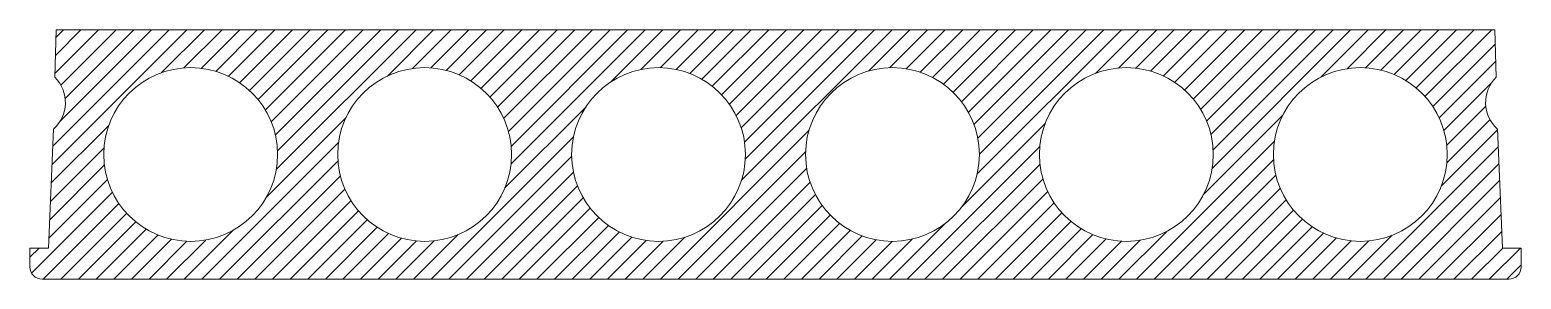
# Model space of a CAD drawing. Header units: metres. Extents: x 2 to 1198, y 0 to 200.
import ezdxf

# ---------------------------------------------------------------- set-up
doc = ezdxf.new("R2010")
doc.units = ezdxf.units.M
doc.layers.add('A-DETL-GENF', color=92, linetype='Continuous', lineweight=18)

# ---------------------------------------------------------------- blocks, each defined once
blk = doc.blocks.new('23 WAARDO kanaalplaat - KPV200-3540727-00_0 Basismaterialen')
at = {"layer": 'A-DETL-GENF', "lineweight": 5}
h = blk.add_hatch(dxfattribs=at)
h.set_pattern_fill('FP_128', color=256, style=0, pattern_type=2)
h.set_pattern_definition([(45, (13892.818, 7954.54), (-7.071068, 7.071068), [])])
h.paths.add_polyline_path([(928.4, 0), (1188, 0), (1190.6, 0.3), (1193, 1.3), (1195.1, 2.9), (1196.7, 5), (1197.7, 7.4), (1198, 10), (1198, 25), (1183, 25), (1179, 120.5), (1174.6, 125.4), (1171.5, 131.3), (1169.8, 137.7), (1169.6, 144.3), (1171, 150.8), (1173.8, 156.8), (1178, 162), (1177, 200), (23, 200), (22, 162), (26.2, 156.8), (29, 150.8), (30.4, 144.3), (30.2, 137.7), (28.5, 131.3), (25.4, 125.4), (21, 120.5), (17, 25), (2, 25), (2, 10), (2.3, 7.4), (3.3, 5), (4.9, 2.9), (7, 1.3), (9.4, 0.3), (12, 0), (689.6, 0)])
h.paths.add_polyline_path([(506.2, 30.3), (500.1, 30.6), (494.1, 31.4), (488.2, 32.7), (482.4, 34.5), (476.7, 36.9), (471.4, 39.6), (466.2, 42.9), (461.4, 46.6), (456.9, 50.7), (452.8, 55.2), (449.1, 60), (445.8, 65.2), (443.1, 70.5), (440.7, 76.2), (438.9, 82), (437.6, 87.8), (436.8, 93.9), (436.5, 100), (436.8, 106.1), (437.6, 112.2), (438.9, 118), (440.7, 123.8), (443.1, 129.5), (445.8, 134.8), (449.1, 140), (452.8, 144.8), (456.9, 149.3), (461.4, 153.4), (466.2, 157.1), (471.4, 160.4), (476.7, 163.1), (482.4, 165.5), (488.2, 167.3), (494.1, 168.6), (500.1, 169.4), (506.2, 169.7), (512.3, 169.4), (518.3, 168.6), (524.2, 167.3), (530, 165.5), (535.7, 163.1), (541, 160.4), (546.2, 157.1), (551, 153.4), (555.5, 149.3), (559.6, 144.8), (563.3, 140), (566.6, 134.8), (569.3, 129.5), (571.7, 123.8), (573.5, 118), (574.8, 112.2), (575.6, 106.1), (575.9, 100), (575.6, 93.9), (574.8, 87.8), (573.5, 82), (571.7, 76.2), (569.3, 70.5), (566.6, 65.2), (563.3, 60), (559.6, 55.2), (555.5, 50.7), (551, 46.6), (546.2, 42.9), (541, 39.6), (535.7, 36.9), (530, 34.5), (524.2, 32.7), (518.3, 31.4), (512.3, 30.6)])
h.paths.add_polyline_path([(881.4, 30.3), (875.3, 30.6), (869.3, 31.4), (863.4, 32.7), (857.6, 34.5), (851.9, 36.9), (846.6, 39.6), (841.4, 42.9), (836.6, 46.6), (832.1, 50.7), (828, 55.2), (824.3, 60), (821, 65.2), (818.3, 70.5), (815.9, 76.2), (814.1, 82), (812.8, 87.8), (812, 93.9), (811.7, 100), (812, 106.1), (812.8, 112.2), (814.1, 118), (815.9, 123.8), (818.3, 129.5), (821, 134.8), (824.3, 140), (828, 144.8), (832.1, 149.3), (836.6, 153.4), (841.4, 157.1), (846.6, 160.4), (851.9, 163.1), (857.6, 165.5), (863.4, 167.3), (869.3, 168.6), (875.3, 169.4), (881.4, 169.7), (887.5, 169.4), (893.5, 168.6), (899.4, 167.3), (905.2, 165.5), (910.9, 163.1), (916.2, 160.4), (921.4, 157.1), (926.2, 153.4), (930.7, 149.3), (934.8, 144.8), (938.5, 140), (941.8, 134.8), (944.5, 129.5), (946.9, 123.8), (948.7, 118), (950, 112.2), (950.8, 106.1), (951.1, 100), (950.8, 93.9), (950, 87.8), (948.7, 82), (946.9, 76.2), (944.5, 70.5), (941.8, 65.2), (938.5, 60), (934.8, 55.2), (930.7, 50.7), (926.2, 46.6), (921.4, 42.9), (916.2, 39.6), (910.9, 36.9), (905.2, 34.5), (899.4, 32.7), (893.5, 31.4), (887.5, 30.6)])
h.paths.add_polyline_path([(1069, 30.3), (1062.9, 30.6), (1056.9, 31.4), (1051, 32.7), (1045.2, 34.5), (1039.5, 36.9), (1034.2, 39.6), (1029, 42.9), (1024.2, 46.6), (1019.7, 50.7), (1015.6, 55.2), (1011.9, 60), (1008.6, 65.2), (1005.9, 70.5), (1003.5, 76.2), (1001.7, 82), (1000.4, 87.8), (999.6, 93.9), (999.3, 100), (999.6, 106.1), (1000.4, 112.2), (1001.7, 118), (1003.5, 123.8), (1005.9, 129.5), (1008.6, 134.8), (1011.9, 140), (1015.6, 144.8), (1019.7, 149.3), (1024.2, 153.4), (1029, 157.1), (1034.2, 160.4), (1039.5, 163.1), (1045.2, 165.5), (1051, 167.3), (1056.9, 168.6), (1062.9, 169.4), (1069, 169.7), (1075.1, 169.4), (1081.1, 168.6), (1087, 167.3), (1092.8, 165.5), (1098.5, 163.1), (1103.8, 160.4), (1109, 157.1), (1113.8, 153.4), (1118.3, 149.3), (1122.4, 144.8), (1126.1, 140), (1129.4, 134.8), (1132.1, 129.5), (1134.5, 123.8), (1136.3, 118), (1137.6, 112.2), (1138.4, 106.1), (1138.7, 100), (1138.4, 93.9), (1137.6, 87.8), (1136.3, 82), (1134.5, 76.2), (1132.1, 70.5), (1129.4, 65.2), (1126.1, 60), (1122.4, 55.2), (1118.3, 50.7), (1113.8, 46.6), (1109, 42.9), (1103.8, 39.6), (1098.5, 36.9), (1092.8, 34.5), (1087, 32.7), (1081.1, 31.4), (1075.1, 30.6)])
h.paths.add_polyline_path([(131, 30.3), (124.9, 30.6), (118.9, 31.4), (113, 32.7), (107.2, 34.5), (101.5, 36.9), (96.2, 39.6), (91, 42.9), (86.2, 46.6), (81.7, 50.7), (77.6, 55.2), (73.9, 60), (70.6, 65.2), (67.9, 70.5), (65.5, 76.2), (63.7, 82), (62.4, 87.8), (61.6, 93.9), (61.3, 100), (61.6, 106.1), (62.4, 112.2), (63.7, 118), (65.5, 123.8), (67.9, 129.5), (70.6, 134.8), (73.9, 140), (77.6, 144.8), (81.7, 149.3), (86.2, 153.4), (91, 157.1), (96.2, 160.4), (101.5, 163.1), (107.2, 165.5), (113, 167.3), (118.9, 168.6), (124.9, 169.4), (131, 169.7), (137.1, 169.4), (143.1, 168.6), (149, 167.3), (154.8, 165.5), (160.5, 163.1), (165.8, 160.4), (171, 157.1), (175.8, 153.4), (180.3, 149.3), (184.4, 144.8), (188.1, 140), (191.4, 134.8), (194.1, 129.5), (196.5, 123.8), (198.3, 118), (199.6, 112.2), (200.4, 106.1), (200.7, 100), (200.4, 93.9), (199.6, 87.8), (198.3, 82), (196.5, 76.2), (194.1, 70.5), (191.4, 65.2), (188.1, 60), (184.4, 55.2), (180.3, 50.7), (175.8, 46.6), (171, 42.9), (165.8, 39.6), (160.5, 36.9), (154.8, 34.5), (149, 32.7), (143.1, 31.4), (137.1, 30.6)])
h.paths.add_polyline_path([(318.6, 30.3), (312.5, 30.6), (306.5, 31.4), (300.6, 32.7), (294.8, 34.5), (289.1, 36.9), (283.8, 39.6), (278.6, 42.9), (273.8, 46.6), (269.3, 50.7), (265.2, 55.2), (261.5, 60), (258.2, 65.2), (255.5, 70.5), (253.1, 76.2), (251.3, 82), (250, 87.8), (249.2, 93.9), (248.9, 100), (249.2, 106.1), (250, 112.2), (251.3, 118), (253.1, 123.8), (255.5, 129.5), (258.2, 134.8), (261.5, 140), (265.2, 144.8), (269.3, 149.3), (273.8, 153.4), (278.6, 157.1), (283.8, 160.4), (289.1, 163.1), (294.8, 165.5), (300.6, 167.3), (306.5, 168.6), (312.5, 169.4), (318.6, 169.7), (324.7, 169.4), (330.7, 168.6), (336.6, 167.3), (342.4, 165.5), (348.1, 163.1), (353.4, 160.4), (358.6, 157.1), (363.4, 153.4), (367.9, 149.3), (372, 144.8), (375.7, 140), (379, 134.8), (381.7, 129.5), (384.1, 123.8), (385.9, 118), (387.2, 112.2), (388, 106.1), (388.3, 100), (388, 93.9), (387.2, 87.8), (385.9, 82), (384.1, 76.2), (381.7, 70.5), (379, 65.2), (375.7, 60), (372, 55.2), (367.9, 50.7), (363.4, 46.6), (358.6, 42.9), (353.4, 39.6), (348.1, 36.9), (342.4, 34.5), (336.6, 32.7), (330.7, 31.4), (324.7, 30.6)])
h.paths.add_polyline_path([(693.8, 30.3), (687.7, 30.6), (681.7, 31.4), (675.8, 32.7), (670, 34.5), (664.3, 36.9), (659, 39.6), (653.8, 42.9), (649, 46.6), (644.5, 50.7), (640.4, 55.2), (636.7, 60), (633.4, 65.2), (630.7, 70.5), (628.3, 76.2), (626.5, 82), (625.2, 87.8), (624.4, 93.9), (624.1, 100), (624.4, 106.1), (625.2, 112.2), (626.5, 118), (628.3, 123.8), (630.7, 129.5), (633.4, 134.8), (636.7, 140), (640.4, 144.8), (644.5, 149.3), (649, 153.4), (653.8, 157.1), (659, 160.4), (664.3, 163.1), (670, 165.5), (675.8, 167.3), (681.7, 168.6), (687.7, 169.4), (693.8, 169.7), (699.9, 169.4), (705.9, 168.6), (711.8, 167.3), (717.6, 165.5), (723.3, 163.1), (728.6, 160.4), (733.8, 157.1), (738.6, 153.4), (743.1, 149.3), (747.2, 144.8), (750.9, 140), (754.2, 134.8), (756.9, 129.5), (759.3, 123.8), (761.1, 118), (762.4, 112.2), (763.2, 106.1), (763.5, 100), (763.2, 93.9), (762.4, 87.8), (761.1, 82), (759.3, 76.2), (756.9, 70.5), (754.2, 65.2), (750.9, 60), (747.2, 55.2), (743.1, 50.7), (738.6, 46.6), (733.8, 42.9), (728.6, 39.6), (723.3, 36.9), (717.6, 34.5), (711.8, 32.7), (705.9, 31.4), (699.9, 30.6)])
at = {"layer": 'A-DETL-GENF'}
for p, q in [((23, 200), (22, 162)), ((1177, 200), (23, 200)), ((1178, 162), (1177, 200)), ((21, 120.5), (17, 25)), ((1183, 25), (1179, 120.5)), ((17, 25), (2, 25)), ((2, 25), (2, 10)), ((1198, 25), (1183, 25)), ((1198, 10), (1198, 25)), ((12, 0), (1188, 0))]:
    blk.add_line(p, q, dxfattribs=at)
for centre, radius, start, end in [((131, 100), 69.7, 0, 180), ((318.6, 100), 69.7, 0, 180), ((506.2, 100), 69.7, 0, 180), ((693.8, 100), 69.7, 0, 180), ((881.4, 100), 69.7, 0, 180), ((1069, 100), 69.7, 0, 180), ((2, 141.7), 28.5, 311.7043, 45.3581), ((1198, 141.7), 28.5, 134.6419, 228.2957), ((131, 100), 69.7, 180, 0), ((318.6, 100), 69.7, 180, 0), ((506.2, 100), 69.7, 180, 0), ((693.8, 100), 69.7, 180, 0), ((881.4, 100), 69.7, 180, 0), ((1069, 100), 69.7, 180, 0), ((12, 10), 10, 180, 270), ((1188, 10), 10, 270, 360)]:
    blk.add_arc(centre, radius, start, end, dxfattribs=at)

msp = doc.modelspace()

# ---------------------------------------------------------------- block references
msp.add_blockref('23 WAARDO kanaalplaat - KPV200-3540727-00_0 Basismaterialen', (0, 0))

doc.saveas('drawing.dxf')
